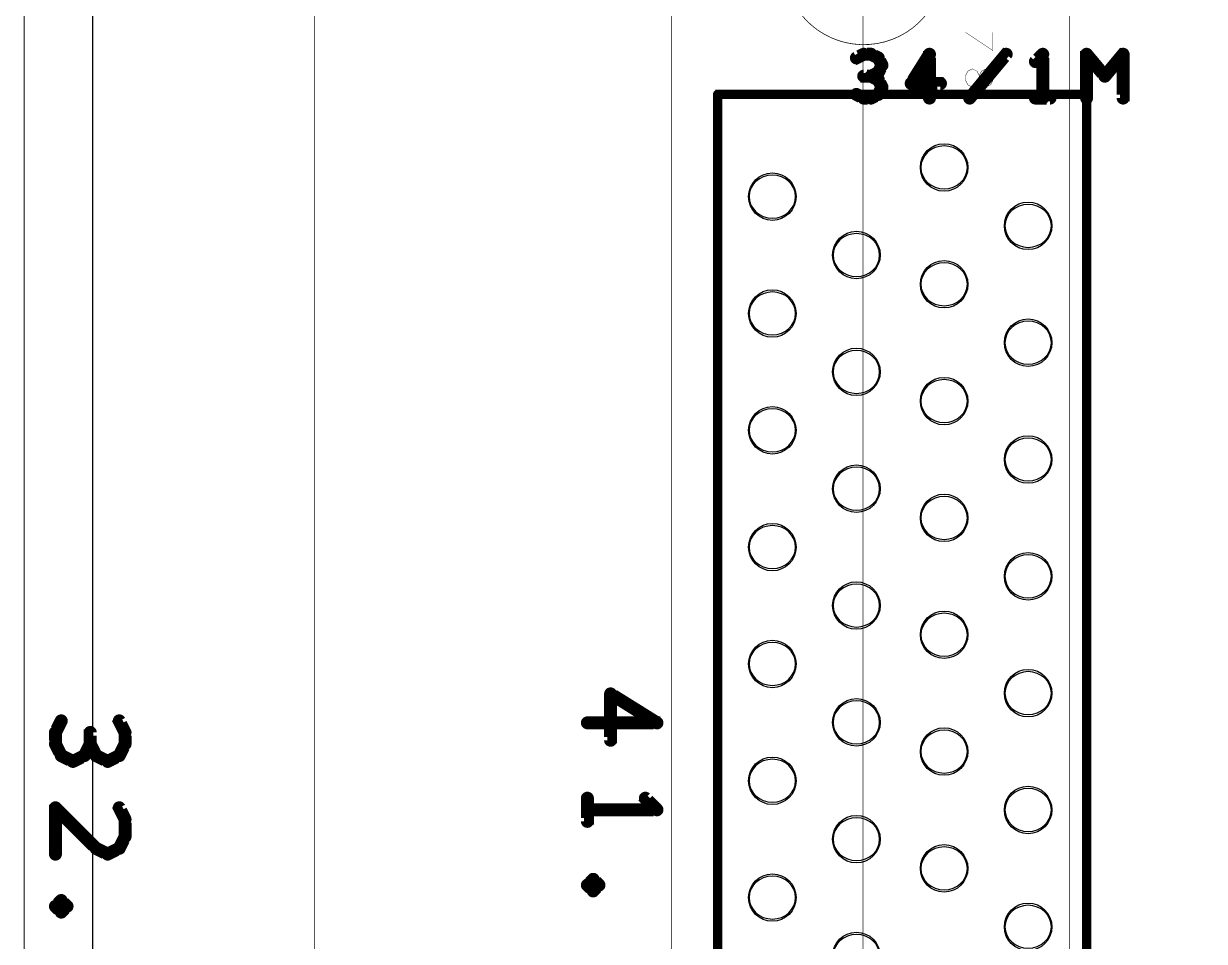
# Model space of a CAD drawing. Extents: x 1.5 to 98, y 12 to 104.4.
# Drawn here: x 1.45 to 17.61, y 54.2 to 66.77 of the extents above; entities that cross this region are included whole.
import ezdxf

# ---------------------------------------------------------------- set-up
doc = ezdxf.new("R2010")
doc.units = 0
doc.layers.get('0').update_dxf_attribs({"linetype": 'CONTINUOUS'})
for name, color, linetype in [('_BOARD', 254, 'CONTINUOUS'), ('_DRILL', 251, 'CONTINUOUS'), ('BOTTOM_SOLDER_MASK', 6, 'CONTINUOUS'), ('DOCUMENTATION1', 3, 'CONTINUOUS'), ('TOP_SILKSCREEN', 1, 'CONTINUOUS'), ('TOP_SOLDER_MASK', 2, 'CONTINUOUS')]:
    doc.layers.add(name, color=color, linetype=linetype)

# ---------------------------------------------------------------- blocks, each defined once
blk = doc.blocks.new('STYLE11')
at = {"const_width": 0.525}
blk.add_lwpolyline([(-0.2625, 0, 1), (0.2625, 0, 1)], format="xyb", close=True, dxfattribs=at)
blk = doc.blocks.new('_HOLE')
blk.add_circle((0, 0), 0.5)

msp = doc.modelspace()

# ---------------------------------------------------------------- linework, layer by layer
at = {"layer": '_BOARD', "color": 3}
msp.add_lwpolyline([(2.4, 12), (2.4, 104.4), (2.4, 104.4), (30.6, 104.4), (30.6, 104.4), (30.6, 98.4), (30.6, 98.4), (85.8, 98.4), (85.8, 98.4), (85.8, 104.4), (85.8, 104.4), (98, 104.4), (98, 104.4), (98, 12), (98, 12), (2.4, 12), (2.4, 12)], close=True, dxfattribs=at)
at = {"layer": 'DOCUMENTATION1', "color": 94}
msp.add_lwpolyline([(16, 37, 0.127, 0.127, 0), (16, 65.8, 0, 0, 0), (16, 65.8, 0.0635, 0.0635, 0), (15.9682, 65.8, 0.0635, 0.0635, -1), (16.0318, 65.8, 0, 0, 0), (16, 65.8318, 0.0635, 0.0635, -1), (16, 65.7682, 0, 0, 0), (16, 65.8, 0, 0, 0), (16, 65.8, 0.127, 0.127, 0), (10.95, 65.8, 0, 0, 0), (10.95, 65.8, 0.0635, 0.0635, 0), (10.95, 65.7682, 0.0635, 0.0635, -1), (10.95, 65.8318, 0, 0, 0), (10.9182, 65.8, 0.0635, 0.0635, -1), (10.9818, 65.8, 0, 0, 0), (10.95, 65.8, 0, 0, 0), (10.95, 65.8, 0.127, 0.127, 0), (10.95, 37, 0, 0, 0)], format="xyseb", dxfattribs=at)
at = {"layer": 'TOP_SILKSCREEN', "color": 171}
for points in [[(5.43, 30.46, 0.01, 0.01, 0), (5.43, 72.39, 0, 0, 0), (5.43, 72.39, 0.005, 0.005, 0), (5.4325, 72.39, 0.005, 0.005, 1), (5.4275, 72.39, 0, 0, 0), (5.43, 72.3925, 0.005, 0.005, 1), (5.43, 72.3875, 0, 0, 0), (5.43, 72.39, 0, 0, 0), (5.43, 72.39, 0.01, 0.01, 0), (10.32, 72.39, 0.01, 0.01, 0), (10.32, 72.39, 0, 0, 0), (10.32, 72.39, 0.005, 0.005, 0), (10.32, 72.3875, 0.005, 0.005, 1), (10.32, 72.3925, 0, 0, 0), (10.3225, 72.39, 0.005, 0.005, 1), (10.3175, 72.39, 0, 0, 0), (10.32, 72.39, 0, 0, 0), (10.32, 72.39, 0.01, 0.01, 0), (10.32, 30.46, 0, 0, 0)], [(10.32, 30.46, 0.01, 0.01, 0), (10.32, 72.4, 0, 0, 0), (10.32, 72.4, 0.005, 0.005, 0), (10.3225, 72.4, 0.005, 0.005, 1), (10.3175, 72.4, 0, 0, 0), (10.32, 72.4025, 0.005, 0.005, 1), (10.32, 72.3975, 0, 0, 0), (10.32, 72.4, 0, 0, 0), (10.32, 72.4, 0.01, 0.01, 0), (15.77, 72.4, 0.01, 0.01, 0), (15.77, 72.4, 0, 0, 0), (15.77, 72.4, 0.005, 0.005, 0), (15.77, 72.3975, 0.005, 0.005, 1), (15.77, 72.4025, 0, 0, 0), (15.7725, 72.4, 0.005, 0.005, 1), (15.7675, 72.4, 0, 0, 0), (15.77, 72.4, 0, 0, 0), (15.77, 72.4, 0.01, 0.01, 0), (15.77, 30.46, 0, 0, 0)], [(1.46, 35.23, 0.01, 0.01, 0), (1.46, 67.58, 0, 0, 0), (1.46, 67.58, 0.005, 0.005, 0), (1.4625, 67.58, 0.005, 0.005, 1), (1.4575, 67.58, 0, 0, 0), (1.46, 67.5825, 0.005, 0.005, 1), (1.46, 67.5775, 0, 0, 0), (1.46, 67.58, 0, 0, 0), (1.46, 67.58, 0.01, 0.01, 0), (12.94, 67.58, 0.01, 0.01, 0), (12.94, 67.58, 0, 0, 0), (12.94, 67.58, 0.005, 0.005, 0), (12.94, 67.5775, 0.005, 0.005, 1), (12.94, 67.5825, 0, 0, 0), (12.9425, 67.58, 0.005, 0.005, 1), (12.9375, 67.58, 0, 0, 0), (12.94, 67.58, 0, 0, 0), (12.94, 67.58, 0.01, 0.01, 0), (12.94, 35.23, 0, 0, 0)]]:
    msp.add_lwpolyline(points, format="xyseb", dxfattribs=at)
at = {"layer": 'TOP_SILKSCREEN', "color": 135}
msp.add_lwpolyline([(13.9277, 68.0589, 0.005, 0.005, 1), (13.9322, 68.0611, 0, 0, 0), (13.93, 68.06, 0, 0, 0), (13.93, 68.06, 0.01, 0.01, 1), (11.97, 67.09, 0, 0, 0), (11.97, 67.09, 0.005, 0.005, 0), (11.9678, 67.0889, 0.005, 0.005, 1), (11.9723, 67.0911, 0, 0, 0), (11.9723, 67.0911, 0.005, 0.005, 1), (11.9678, 67.0889, 0, 0, 0), (11.97, 67.09, 0, 0, 0), (11.97, 67.09, 0.01, 0.01, 1), (13.93, 68.06, 0.01, 0.01, 0), (13.93, 68.06, 0, 0, 0), (13.93, 68.06, 0.005, 0.005, 0), (13.9322, 68.0611, 0.005, 0.005, 1), (13.9277, 68.0589, 0, 0, 0)], format="xyseb", close=True, dxfattribs=at)
for points in [[(14.0497, 64.8, 0.0005, 0.0005, 1), (14.0503, 64.8, 0, 0, 0), (14.05, 64.8, 0, 0, 0), (14.05, 64.8, 0.001, 0.001, 0), (14.05, 67.5, 0.001, 0.001, 0), (14.05, 67.5, 0, 0, 0), (14.05, 67.5, 0.0005, 0.0005, 0), (14.0503, 67.5, 0.0005, 0.0005, 1), (14.0497, 67.5, 0, 0, 0)], [(14.3445, 66.6511, 0.0025, 0.0025, 1), (14.3431, 66.6489, 0, 0, 0), (14.3438, 66.65, 0, 0, 0), (14.3438, 66.65, 0.005, 0.005, 0), (14.7188, 66.4, 0.005, 0.005, 0), (14.7188, 66.4, 0, 0, 0), (14.7188, 66.4, 0.0025, 0.0025, 0), (14.7181, 66.3989, 0.0025, 0.0025, 1), (14.7195, 66.4011, 0, 0, 0)], [(14.7175, 66.4, 0.0025, 0.0025, 1), (14.7201, 66.4, 0, 0, 0), (14.7188, 66.4, 0, 0, 0), (14.7188, 66.4, 0.005, 0.005, 0), (14.7188, 66.65, 0.005, 0.005, 0), (14.7188, 66.65, 0, 0, 0), (14.7188, 66.65, 0.0025, 0.0025, 0), (14.7201, 66.65, 0.0025, 0.0025, 1), (14.7175, 66.65, 0, 0, 0)], [(12.9699, 66.3102, 0.0889, 0.0889, 1), (12.9301, 66.3898, 0, 0, 0), (12.95, 66.35, 0, 0, 0), (12.95, 66.35, 0.1778, 0.1778, 0), (12.85, 66.3, 0.1778, 0.1778, 0), (12.85, 66.3, 0, 0, 0), (12.85, 66.3, 0.0889, 0.0889, 0), (12.8301, 66.3398, 0.0889, 0.0889, 1), (12.8699, 66.2602, 0, 0, 0)], [(13.05, 66.3055, 0.0889, 0.0889, 1), (13.05, 66.3945, 0, 0, 0), (13.05, 66.35, 0, 0, 0), (13.05, 66.35, 0.1778, 0.1778, 0), (12.95, 66.35, 0.1778, 0.1778, 0), (12.95, 66.35, 0, 0, 0), (12.95, 66.35, 0.0889, 0.0889, 0), (12.95, 66.3945, 0.0889, 0.0889, 1), (12.95, 66.3055, 0, 0, 0)], [(13.1301, 66.2602, 0.0889, 0.0889, 1), (13.1699, 66.3398, 0, 0, 0), (13.15, 66.3, 0, 0, 0), (13.15, 66.3, 0.1778, 0.1778, 0), (13.05, 66.35, 0.1778, 0.1778, 0), (13.05, 66.35, 0, 0, 0), (13.05, 66.35, 0.0889, 0.0889, 0), (13.0699, 66.3898, 0.0889, 0.0889, 1), (13.0301, 66.3102, 0, 0, 0)], [(13.1602, 66.1801, 0.0889, 0.0889, 1), (13.2398, 66.2199, 0, 0, 0), (13.2, 66.2, 0, 0, 0), (13.2, 66.2, 0.1778, 0.1778, 0), (13.15, 66.3, 0.1778, 0.1778, 0), (13.15, 66.3, 0, 0, 0), (13.15, 66.3, 0.0889, 0.0889, 0), (13.1898, 66.3199, 0.0889, 0.0889, 1), (13.1102, 66.2801, 0, 0, 0)], [(13.8877, 66.3264, 0.0889, 0.0889, 1), (13.8123, 66.3736, 0, 0, 0), (13.85, 66.35, 0, 0, 0), (13.85, 66.35, 0.1778, 0.1778, 0), (13.6, 65.95, 0.1778, 0.1778, 0), (13.6, 65.95, 0, 0, 0), (13.6, 65.95, 0.0889, 0.0889, 0), (13.5623, 65.9736, 0.0889, 0.0889, 1), (13.6377, 65.9264, 0, 0, 0)], [(13.8055, 65.75, 0.0889, 0.0889, 1), (13.8945, 65.75, 0, 0, 0), (13.85, 65.75, 0, 0, 0), (13.85, 65.75, 0.1778, 0.1778, 0), (13.85, 66.35, 0.1778, 0.1778, 0), (13.85, 66.35, 0, 0, 0), (13.85, 66.35, 0.0889, 0.0889, 0), (13.8945, 66.35, 0.0889, 0.0889, 1), (13.8055, 66.35, 0, 0, 0)], [(14.3658, 65.7785, 0.0889, 0.0889, 1), (14.4342, 65.7215, 0, 0, 0), (14.4, 65.75, 0, 0, 0), (14.4, 65.75, 0.1778, 0.1778, 0), (14.9, 66.35, 0.1778, 0.1778, 0), (14.9, 66.35, 0, 0, 0), (14.9, 66.35, 0.0889, 0.0889, 0), (14.9342, 66.3215, 0.0889, 0.0889, 1), (14.8658, 66.3785, 0, 0, 0)], [(15.4315, 66.3185, 0.0889, 0.0889, 1), (15.3685, 66.3815, 0, 0, 0), (15.4, 66.35, 0, 0, 0), (15.4, 66.35, 0.1778, 0.1778, 0), (15.3, 66.25, 0.1778, 0.1778, 0), (15.3, 66.25, 0, 0, 0), (15.3, 66.25, 0.0889, 0.0889, 0), (15.2685, 66.2815, 0.0889, 0.0889, 1), (15.3315, 66.2185, 0, 0, 0)], [(15.3555, 65.75, 0.0889, 0.0889, 1), (15.4445, 65.75, 0, 0, 0), (15.4, 65.75, 0, 0, 0), (15.4, 65.75, 0.1778, 0.1778, 0), (15.4, 66.35, 0.1778, 0.1778, 0), (15.4, 66.35, 0, 0, 0), (15.4, 66.35, 0.0889, 0.0889, 0), (15.4445, 66.35, 0.0889, 0.0889, 1), (15.3555, 66.35, 0, 0, 0)], [(15.9555, 65.75, 0.0889, 0.0889, 1), (16.0445, 65.75, 0, 0, 0), (16, 65.75, 0, 0, 0), (16, 65.75, 0.1778, 0.1778, 0), (16, 66.35, 0.1778, 0.1778, 0), (16, 66.35, 0, 0, 0), (16, 66.35, 0.0889, 0.0889, 0), (16.0445, 66.35, 0.0889, 0.0889, 1), (15.9555, 66.35, 0, 0, 0)], [(16.0342, 66.3785, 0.0889, 0.0889, 1), (15.9658, 66.3215, 0, 0, 0), (16, 66.35, 0, 0, 0), (16, 66.35, 0.1778, 0.1778, 0), (16.25, 66.05, 0.1778, 0.1778, 0), (16.25, 66.05, 0, 0, 0), (16.25, 66.05, 0.0889, 0.0889, 0), (16.2158, 66.0215, 0.0889, 0.0889, 1), (16.2842, 66.0785, 0, 0, 0)], [(16.2158, 66.0785, 0.0889, 0.0889, 1), (16.2842, 66.0215, 0, 0, 0), (16.25, 66.05, 0, 0, 0), (16.25, 66.05, 0.1778, 0.1778, 0), (16.5, 66.35, 0.1778, 0.1778, 0), (16.5, 66.35, 0, 0, 0), (16.5, 66.35, 0.0889, 0.0889, 0), (16.5342, 66.3215, 0.0889, 0.0889, 1), (16.4658, 66.3785, 0, 0, 0)], [(16.5445, 66.35, 0.0889, 0.0889, 1), (16.4555, 66.35, 0, 0, 0), (16.5, 66.35, 0, 0, 0), (16.5, 66.35, 0.1778, 0.1778, 0), (16.5, 65.75, 0.1778, 0.1778, 0), (16.5, 65.75, 0, 0, 0), (16.5, 65.75, 0.0889, 0.0889, 0), (16.4555, 65.75, 0.0889, 0.0889, 1), (16.5445, 65.75, 0, 0, 0)], [(13.1102, 66.1199, 0.0889, 0.0889, 1), (13.1898, 66.0801, 0, 0, 0), (13.15, 66.1, 0, 0, 0), (13.15, 66.1, 0.1778, 0.1778, 0), (13.2, 66.2, 0.1778, 0.1778, 0), (13.2, 66.2, 0, 0, 0), (13.2, 66.2, 0.0889, 0.0889, 0), (13.2398, 66.1801, 0.0889, 0.0889, 1), (13.1602, 66.2199, 0, 0, 0)], [(13.05, 66.0055, 0.0889, 0.0889, 1), (13.05, 66.0945, 0, 0, 0), (13.05, 66.05, 0, 0, 0), (13.05, 66.05, 0.1778, 0.1778, 0), (12.95, 66.05, 0.1778, 0.1778, 0), (12.95, 66.05, 0, 0, 0), (12.95, 66.05, 0.0889, 0.0889, 0), (12.95, 66.0945, 0.0889, 0.0889, 1), (12.95, 66.0055, 0, 0, 0)], [(13.0301, 66.0898, 0.0889, 0.0889, 1), (13.0699, 66.0102, 0, 0, 0), (13.05, 66.05, 0, 0, 0), (13.05, 66.05, 0.1778, 0.1778, 0), (13.15, 66.1, 0.1778, 0.1778, 0), (13.15, 66.1, 0, 0, 0), (13.15, 66.1, 0.0889, 0.0889, 0), (13.1699, 66.0602, 0.0889, 0.0889, 1), (13.1301, 66.1398, 0, 0, 0)], [(13.1301, 65.9602, 0.0889, 0.0889, 1), (13.1699, 66.0398, 0, 0, 0), (13.15, 66, 0, 0, 0), (13.15, 66, 0.1778, 0.1778, 0), (13.05, 66.05, 0.1778, 0.1778, 0), (13.05, 66.05, 0, 0, 0), (13.05, 66.05, 0.0889, 0.0889, 0), (13.0699, 66.0898, 0.0889, 0.0889, 1), (13.0301, 66.0102, 0, 0, 0)], [(13.1602, 65.8801, 0.0889, 0.0889, 1), (13.2398, 65.9199, 0, 0, 0), (13.2, 65.9, 0, 0, 0), (13.2, 65.9, 0.1778, 0.1778, 0), (13.15, 66, 0.1778, 0.1778, 0), (13.15, 66, 0, 0, 0), (13.15, 66, 0.0889, 0.0889, 0), (13.1898, 66.0199, 0.0889, 0.0889, 1), (13.1102, 65.9801, 0, 0, 0)], [(14.3762, 66.1181, 0.0025, 0.0025, 1), (14.3738, 66.1193, 0, 0, 0), (14.375, 66.1187, 0, 0, 0), (14.375, 66.1187, 0.005, 0.005, 0), (14.3438, 66.0562, 0.005, 0.005, 0), (14.3438, 66.0562, 0, 0, 0), (14.3438, 66.0562, 0.0025, 0.0025, 0), (14.3426, 66.0568, 0.0025, 0.0025, 1), (14.345, 66.0556, 0, 0, 0)], [(14.4381, 66.1488, 0.0025, 0.0025, 1), (14.4369, 66.1512, 0, 0, 0), (14.4375, 66.15, 0, 0, 0), (14.4375, 66.15, 0.005, 0.005, 0), (14.375, 66.1187, 0.005, 0.005, 0), (14.375, 66.1187, 0, 0, 0), (14.375, 66.1187, 0.0025, 0.0025, 0), (14.3744, 66.1199, 0.0025, 0.0025, 1), (14.3756, 66.1175, 0, 0, 0)], [(14.4994, 66.1175, 0.0025, 0.0025, 1), (14.5006, 66.1199, 0, 0, 0), (14.5, 66.1187, 0, 0, 0), (14.5, 66.1187, 0.005, 0.005, 0), (14.4375, 66.15, 0.005, 0.005, 0), (14.4375, 66.15, 0, 0, 0), (14.4375, 66.15, 0.0025, 0.0025, 0), (14.4381, 66.1512, 0.0025, 0.0025, 1), (14.4369, 66.1488, 0, 0, 0)], [(14.5301, 66.0556, 0.0025, 0.0025, 1), (14.5325, 66.0568, 0, 0, 0), (14.5313, 66.0562, 0, 0, 0), (14.5313, 66.0562, 0.005, 0.005, 0), (14.5, 66.1187, 0.005, 0.005, 0), (14.5, 66.1187, 0, 0, 0), (14.5, 66.1187, 0.0025, 0.0025, 0), (14.5012, 66.1193, 0.0025, 0.0025, 1), (14.4988, 66.1181, 0, 0, 0)], [(14.5637, 66.1181, 0.0025, 0.0025, 1), (14.5613, 66.1193, 0, 0, 0), (14.5625, 66.1187, 0, 0, 0), (14.5625, 66.1187, 0.005, 0.005, 0), (14.5313, 66.0562, 0.005, 0.005, 0), (14.5313, 66.0562, 0, 0, 0), (14.5313, 66.0562, 0.0025, 0.0025, 0), (14.5301, 66.0568, 0.0025, 0.0025, 1), (14.5325, 66.0556, 0, 0, 0)], [(14.6256, 66.1488, 0.0025, 0.0025, 1), (14.6244, 66.1512, 0, 0, 0), (14.625, 66.15, 0, 0, 0), (14.625, 66.15, 0.005, 0.005, 0), (14.5625, 66.1187, 0.005, 0.005, 0), (14.5625, 66.1187, 0, 0, 0), (14.5625, 66.1187, 0.0025, 0.0025, 0), (14.5619, 66.1199, 0.0025, 0.0025, 1), (14.5631, 66.1175, 0, 0, 0)], [(14.6869, 66.1175, 0.0025, 0.0025, 1), (14.6881, 66.1199, 0, 0, 0), (14.6875, 66.1187, 0, 0, 0), (14.6875, 66.1187, 0.005, 0.005, 0), (14.625, 66.15, 0.005, 0.005, 0), (14.625, 66.15, 0, 0, 0), (14.625, 66.15, 0.0025, 0.0025, 0), (14.6256, 66.1512, 0.0025, 0.0025, 1), (14.6244, 66.1488, 0, 0, 0)], [(14.7176, 66.0556, 0.0025, 0.0025, 1), (14.72, 66.0568, 0, 0, 0), (14.7188, 66.0562, 0, 0, 0), (14.7188, 66.0562, 0.005, 0.005, 0), (14.6875, 66.1187, 0.005, 0.005, 0), (14.6875, 66.1187, 0, 0, 0), (14.6875, 66.1187, 0.0025, 0.0025, 0), (14.6887, 66.1193, 0.0025, 0.0025, 1), (14.6863, 66.1181, 0, 0, 0)], [(12.8699, 65.8398, 0.0889, 0.0889, 1), (12.8301, 65.7602, 0, 0, 0), (12.85, 65.8, 0, 0, 0), (12.85, 65.8, 0.1778, 0.1778, 0), (12.95, 65.75, 0.1778, 0.1778, 0), (12.95, 65.75, 0, 0, 0), (12.95, 65.75, 0.0889, 0.0889, 0), (12.9301, 65.7102, 0.0889, 0.0889, 1), (12.9699, 65.7898, 0, 0, 0)], [(13.0301, 65.7898, 0.0889, 0.0889, 1), (13.0699, 65.7102, 0, 0, 0), (13.05, 65.75, 0, 0, 0), (13.05, 65.75, 0.1778, 0.1778, 0), (13.15, 65.8, 0.1778, 0.1778, 0), (13.15, 65.8, 0, 0, 0), (13.15, 65.8, 0.0889, 0.0889, 0), (13.1699, 65.7602, 0.0889, 0.0889, 1), (13.1301, 65.8398, 0, 0, 0)], [(13.1102, 65.8199, 0.0889, 0.0889, 1), (13.1898, 65.7801, 0, 0, 0), (13.15, 65.8, 0, 0, 0), (13.15, 65.8, 0.1778, 0.1778, 0), (13.2, 65.9, 0.1778, 0.1778, 0), (13.2, 65.9, 0, 0, 0), (13.2, 65.9, 0.0889, 0.0889, 0), (13.2398, 65.8801, 0.0889, 0.0889, 1), (13.1602, 65.9199, 0, 0, 0)], [(13.6, 65.9945, 0.0889, 0.0889, 1), (13.6, 65.9055, 0, 0, 0), (13.6, 65.95, 0, 0, 0), (13.6, 65.95, 0.1778, 0.1778, 0), (14, 65.95, 0.1778, 0.1778, 0), (14, 65.95, 0, 0, 0), (14, 65.95, 0.0889, 0.0889, 0), (14, 65.9055, 0.0889, 0.0889, 1), (14, 65.9945, 0, 0, 0)], [(14.3451, 66.0562, 0.0025, 0.0025, 1), (14.3425, 66.0562, 0, 0, 0), (14.3438, 66.0562, 0, 0, 0), (14.3438, 66.0562, 0.005, 0.005, 0), (14.3438, 65.9937, 0.005, 0.005, 0), (14.3438, 65.9937, 0, 0, 0), (14.3438, 65.9937, 0.0025, 0.0025, 0), (14.3425, 65.9937, 0.0025, 0.0025, 1), (14.3451, 65.9937, 0, 0, 0)], [(14.345, 65.9943, 0.0025, 0.0025, 1), (14.3426, 65.9931, 0, 0, 0), (14.3438, 65.9937, 0, 0, 0), (14.3438, 65.9937, 0.005, 0.005, 0), (14.375, 65.9312, 0.005, 0.005, 0), (14.375, 65.9312, 0, 0, 0), (14.375, 65.9312, 0.0025, 0.0025, 0), (14.3738, 65.9306, 0.0025, 0.0025, 1), (14.3762, 65.9318, 0, 0, 0)], [(14.3756, 65.9324, 0.0025, 0.0025, 1), (14.3744, 65.93, 0, 0, 0), (14.375, 65.9312, 0, 0, 0), (14.375, 65.9312, 0.005, 0.005, 0), (14.4375, 65.9, 0.005, 0.005, 0), (14.4375, 65.9, 0, 0, 0), (14.4375, 65.9, 0.0025, 0.0025, 0), (14.4369, 65.8988, 0.0025, 0.0025, 1), (14.4381, 65.9012, 0, 0, 0)], [(14.4369, 65.9012, 0.0025, 0.0025, 1), (14.4381, 65.8988, 0, 0, 0), (14.4375, 65.9, 0, 0, 0), (14.4375, 65.9, 0.005, 0.005, 0), (14.5, 65.9312, 0.005, 0.005, 0), (14.5, 65.9312, 0, 0, 0), (14.5, 65.9312, 0.0025, 0.0025, 0), (14.5006, 65.93, 0.0025, 0.0025, 1), (14.4994, 65.9324, 0, 0, 0)], [(14.4988, 65.9318, 0.0025, 0.0025, 1), (14.5012, 65.9306, 0, 0, 0), (14.5, 65.9312, 0, 0, 0), (14.5, 65.9312, 0.005, 0.005, 0), (14.5313, 65.9937, 0.005, 0.005, 0), (14.5313, 65.9937, 0, 0, 0), (14.5313, 65.9937, 0.0025, 0.0025, 0), (14.5325, 65.9931, 0.0025, 0.0025, 1), (14.5301, 65.9943, 0, 0, 0)], [(14.5326, 66.0562, 0.0025, 0.0025, 1), (14.53, 66.0562, 0, 0, 0), (14.5313, 66.0562, 0, 0, 0), (14.5313, 66.0562, 0.005, 0.005, 0), (14.5313, 65.9937, 0.005, 0.005, 0), (14.5313, 65.9937, 0, 0, 0), (14.5313, 65.9937, 0.0025, 0.0025, 0), (14.53, 65.9937, 0.0025, 0.0025, 1), (14.5326, 65.9937, 0, 0, 0)], [(14.5325, 65.9943, 0.0025, 0.0025, 1), (14.5301, 65.9931, 0, 0, 0), (14.5313, 65.9937, 0, 0, 0), (14.5313, 65.9937, 0.005, 0.005, 0), (14.5625, 65.9312, 0.005, 0.005, 0), (14.5625, 65.9312, 0, 0, 0), (14.5625, 65.9312, 0.0025, 0.0025, 0), (14.5613, 65.9306, 0.0025, 0.0025, 1), (14.5637, 65.9318, 0, 0, 0)], [(14.5631, 65.9324, 0.0025, 0.0025, 1), (14.5619, 65.93, 0, 0, 0), (14.5625, 65.9312, 0, 0, 0), (14.5625, 65.9312, 0.005, 0.005, 0), (14.625, 65.9, 0.005, 0.005, 0), (14.625, 65.9, 0, 0, 0), (14.625, 65.9, 0.0025, 0.0025, 0), (14.6244, 65.8988, 0.0025, 0.0025, 1), (14.6256, 65.9012, 0, 0, 0)], [(14.6244, 65.9012, 0.0025, 0.0025, 1), (14.6256, 65.8988, 0, 0, 0), (14.625, 65.9, 0, 0, 0), (14.625, 65.9, 0.005, 0.005, 0), (14.6875, 65.9312, 0.005, 0.005, 0), (14.6875, 65.9312, 0, 0, 0), (14.6875, 65.9312, 0.0025, 0.0025, 0), (14.6881, 65.93, 0.0025, 0.0025, 1), (14.6869, 65.9324, 0, 0, 0)], [(14.6863, 65.9318, 0.0025, 0.0025, 1), (14.6887, 65.9306, 0, 0, 0), (14.6875, 65.9312, 0, 0, 0), (14.6875, 65.9312, 0.005, 0.005, 0), (14.7188, 65.9937, 0.005, 0.005, 0), (14.7188, 65.9937, 0, 0, 0), (14.7188, 65.9937, 0.0025, 0.0025, 0), (14.72, 65.9931, 0.0025, 0.0025, 1), (14.7176, 65.9943, 0, 0, 0)], [(14.7175, 65.9937, 0.0025, 0.0025, 1), (14.7201, 65.9937, 0, 0, 0), (14.7188, 65.9937, 0, 0, 0), (14.7188, 65.9937, 0.005, 0.005, 0), (14.7188, 66.0562, 0.005, 0.005, 0), (14.7188, 66.0562, 0, 0, 0), (14.7188, 66.0562, 0.0025, 0.0025, 0), (14.7201, 66.0562, 0.0025, 0.0025, 1), (14.7175, 66.0562, 0, 0, 0)], [(16, 38, 0.127, 0.127, 0), (16, 65.8, 0, 0, 0), (16, 65.8, 0.0635, 0.0635, 0), (15.9682, 65.8, 0.0635, 0.0635, -1), (16.0318, 65.8, 0, 0, 0), (16, 65.8318, 0.0635, 0.0635, -1), (16, 65.7682, 0, 0, 0), (16, 65.8, 0, 0, 0), (16, 65.8, 0.127, 0.127, 0), (10.95, 65.8, 0, 0, 0), (10.95, 65.8, 0.0635, 0.0635, 0), (10.95, 65.7682, 0.0635, 0.0635, -1), (10.95, 65.8318, 0, 0, 0), (10.9182, 65.8, 0.0635, 0.0635, -1), (10.9818, 65.8, 0, 0, 0), (10.95, 65.8, 0, 0, 0), (10.95, 65.8, 0.127, 0.127, 0), (10.95, 37, 0, 0, 0)], [(12.95, 65.7945, 0.0889, 0.0889, 1), (12.95, 65.7055, 0, 0, 0), (12.95, 65.75, 0, 0, 0), (12.95, 65.75, 0.1778, 0.1778, 0), (13.05, 65.75, 0.1778, 0.1778, 0), (13.05, 65.75, 0, 0, 0), (13.05, 65.75, 0.0889, 0.0889, 0), (13.05, 65.7055, 0.0889, 0.0889, 1), (13.05, 65.7945, 0, 0, 0)], [(15.3, 65.7945, 0.0889, 0.0889, 1), (15.3, 65.7055, 0, 0, 0), (15.3, 65.75, 0, 0, 0), (15.3, 65.75, 0.1778, 0.1778, 0), (15.5, 65.75, 0.1778, 0.1778, 0), (15.5, 65.75, 0, 0, 0), (15.5, 65.75, 0.0889, 0.0889, 0), (15.5, 65.7055, 0.0889, 0.0889, 1), (15.5, 65.7945, 0, 0, 0)], [(10.097, 57.1554, 0.0889, 0.0889, 1), (10.1442, 57.2308, 0, 0, 0), (10.1206, 57.1931, 0, 0, 0), (10.1206, 57.1931, 0.1778, 0.1778, 0), (9.4856, 57.59, 0.1778, 0.1778, 0), (9.4856, 57.59, 0, 0, 0), (9.4856, 57.59, 0.0889, 0.0889, 0), (9.5092, 57.6277, 0.0889, 0.0889, 1), (9.462, 57.5523, 0, 0, 0)], [(9.5301, 57.59, 0.0889, 0.0889, 1), (9.4411, 57.59, 0, 0, 0), (9.4856, 57.59, 0, 0, 0), (9.4856, 57.59, 0.1778, 0.1778, 0), (9.4856, 56.955, 0.1778, 0.1778, 0), (9.4856, 56.955, 0, 0, 0), (9.4856, 56.955, 0.0889, 0.0889, 0), (9.4411, 56.955, 0.0889, 0.0889, 1), (9.5301, 56.955, 0, 0, 0)], [(2.0073, 57.2007, 0.0889, 0.0889, 1), (1.9277, 57.2405, 0, 0, 0), (1.9675, 57.2206, 0, 0, 0), (1.9675, 57.2206, 0.1778, 0.1778, 0), (1.8881, 57.0619, 0.1778, 0.1778, 0), (1.8881, 57.0619, 0, 0, 0), (1.8881, 57.0619, 0.0889, 0.0889, 0), (1.8483, 57.0818, 0.0889, 0.0889, 1), (1.9279, 57.042, 0, 0, 0)], [(2.8008, 57.042, 0.0889, 0.0889, 1), (2.8804, 57.0818, 0, 0, 0), (2.8406, 57.0619, 0, 0, 0), (2.8406, 57.0619, 0.1778, 0.1778, 0), (2.7613, 57.2206, 0.1778, 0.1778, 0), (2.7613, 57.2206, 0, 0, 0), (2.7613, 57.2206, 0.0889, 0.0889, 0), (2.8011, 57.2405, 0.0889, 0.0889, 1), (2.7215, 57.2007, 0, 0, 0)], [(9.1681, 57.2376, 0.0889, 0.0889, 1), (9.1681, 57.1486, 0, 0, 0), (9.1681, 57.1931, 0, 0, 0), (9.1681, 57.1931, 0.1778, 0.1778, 0), (10.1206, 57.1931, 0.1778, 0.1778, 0), (10.1206, 57.1931, 0, 0, 0), (10.1206, 57.1931, 0.0889, 0.0889, 0), (10.1206, 57.1486, 0.0889, 0.0889, 1), (10.1206, 57.2376, 0, 0, 0)], [(1.9326, 57.0619, 0.0889, 0.0889, 1), (1.8436, 57.0619, 0, 0, 0), (1.8881, 57.0619, 0, 0, 0), (1.8881, 57.0619, 0.1778, 0.1778, 0), (1.8881, 56.9031, 0.1778, 0.1778, 0), (1.8881, 56.9031, 0, 0, 0), (1.8881, 56.9031, 0.0889, 0.0889, 0), (1.8436, 56.9031, 0.0889, 0.0889, 1), (1.9326, 56.9031, 0, 0, 0)], [(2.3199, 56.9031, 0.0889, 0.0889, 1), (2.4089, 56.9031, 0, 0, 0), (2.3644, 56.9031, 0, 0, 0), (2.3644, 56.9031, 0.1778, 0.1778, 0), (2.3644, 57.0619, 0.1778, 0.1778, 0), (2.3644, 57.0619, 0, 0, 0), (2.3644, 57.0619, 0.0889, 0.0889, 0), (2.4089, 57.0619, 0.0889, 0.0889, 1), (2.3199, 57.0619, 0, 0, 0)], [(2.7961, 56.9031, 0.0889, 0.0889, 1), (2.8851, 56.9031, 0, 0, 0), (2.8406, 56.9031, 0, 0, 0), (2.8406, 56.9031, 0.1778, 0.1778, 0), (2.8406, 57.0619, 0.1778, 0.1778, 0), (2.8406, 57.0619, 0, 0, 0), (2.8406, 57.0619, 0.0889, 0.0889, 0), (2.8851, 57.0619, 0.0889, 0.0889, 1), (2.7961, 57.0619, 0, 0, 0)], [(1.9279, 56.923, 0.0889, 0.0889, 1), (1.8483, 56.8832, 0, 0, 0), (1.8881, 56.9031, 0, 0, 0), (1.8881, 56.9031, 0.1778, 0.1778, 0), (1.9675, 56.7444, 0.1778, 0.1778, 0), (1.9675, 56.7444, 0, 0, 0), (1.9675, 56.7444, 0.0889, 0.0889, 0), (1.9277, 56.7245, 0.0889, 0.0889, 1), (2.0073, 56.7643, 0, 0, 0)], [(2.2452, 56.7643, 0.0889, 0.0889, 1), (2.3248, 56.7245, 0, 0, 0), (2.285, 56.7444, 0, 0, 0), (2.285, 56.7444, 0.1778, 0.1778, 0), (2.3644, 56.9031, 0.1778, 0.1778, 0), (2.3644, 56.9031, 0, 0, 0), (2.3644, 56.9031, 0.0889, 0.0889, 0), (2.4042, 56.8832, 0.0889, 0.0889, 1), (2.3246, 56.923, 0, 0, 0)], [(2.4042, 56.923, 0.0889, 0.0889, 1), (2.3246, 56.8832, 0, 0, 0), (2.3644, 56.9031, 0, 0, 0), (2.3644, 56.9031, 0.1778, 0.1778, 0), (2.4438, 56.7444, 0.1778, 0.1778, 0), (2.4438, 56.7444, 0, 0, 0), (2.4438, 56.7444, 0.0889, 0.0889, 0), (2.404, 56.7245, 0.0889, 0.0889, 1), (2.4836, 56.7643, 0, 0, 0)], [(2.7215, 56.7643, 0.0889, 0.0889, 1), (2.8011, 56.7245, 0, 0, 0), (2.7613, 56.7444, 0, 0, 0), (2.7613, 56.7444, 0.1778, 0.1778, 0), (2.8406, 56.9031, 0.1778, 0.1778, 0), (2.8406, 56.9031, 0, 0, 0), (2.8406, 56.9031, 0.0889, 0.0889, 0), (2.8804, 56.8832, 0.0889, 0.0889, 1), (2.8008, 56.923, 0, 0, 0)], [(1.9874, 56.7842, 0.0889, 0.0889, 1), (1.9476, 56.7046, 0, 0, 0), (1.9675, 56.7444, 0, 0, 0), (1.9675, 56.7444, 0.1778, 0.1778, 0), (2.1263, 56.665, 0.1778, 0.1778, 0), (2.1263, 56.665, 0, 0, 0), (2.1263, 56.665, 0.0889, 0.0889, 0), (2.1064, 56.6252, 0.0889, 0.0889, 1), (2.1462, 56.7048, 0, 0, 0)], [(2.1064, 56.7048, 0.0889, 0.0889, 1), (2.1462, 56.6252, 0, 0, 0), (2.1263, 56.665, 0, 0, 0), (2.1263, 56.665, 0.1778, 0.1778, 0), (2.285, 56.7444, 0.1778, 0.1778, 0), (2.285, 56.7444, 0, 0, 0), (2.285, 56.7444, 0.0889, 0.0889, 0), (2.3049, 56.7046, 0.0889, 0.0889, 1), (2.2651, 56.7842, 0, 0, 0)], [(2.4637, 56.7842, 0.0889, 0.0889, 1), (2.4239, 56.7046, 0, 0, 0), (2.4438, 56.7444, 0, 0, 0), (2.4438, 56.7444, 0.1778, 0.1778, 0), (2.6025, 56.665, 0.1778, 0.1778, 0), (2.6025, 56.665, 0, 0, 0), (2.6025, 56.665, 0.0889, 0.0889, 0), (2.5826, 56.6252, 0.0889, 0.0889, 1), (2.6224, 56.7048, 0, 0, 0)], [(2.5826, 56.7048, 0.0889, 0.0889, 1), (2.6224, 56.6252, 0, 0, 0), (2.6025, 56.665, 0, 0, 0), (2.6025, 56.665, 0.1778, 0.1778, 0), (2.7613, 56.7444, 0.1778, 0.1778, 0), (2.7613, 56.7444, 0, 0, 0), (2.7613, 56.7444, 0.0889, 0.0889, 0), (2.7812, 56.7046, 0.0889, 0.0889, 1), (2.7414, 56.7842, 0, 0, 0)], [(9.2126, 56.1612, 0.0889, 0.0889, 1), (9.1236, 56.1612, 0, 0, 0), (9.1681, 56.1612, 0, 0, 0), (9.1681, 56.1612, 0.1778, 0.1778, 0), (9.1681, 55.8437, 0.1778, 0.1778, 0), (9.1681, 55.8437, 0, 0, 0), (9.1681, 55.8437, 0.0889, 0.0889, 0), (9.1236, 55.8437, 0.0889, 0.0889, 1), (9.2126, 55.8437, 0, 0, 0)], [(10.0891, 55.971, 0.0889, 0.0889, 1), (10.1521, 56.034, 0, 0, 0), (10.1206, 56.0025, 0, 0, 0), (10.1206, 56.0025, 0.1778, 0.1778, 0), (9.9619, 56.1612, 0.1778, 0.1778, 0), (9.9619, 56.1612, 0, 0, 0), (9.9619, 56.1612, 0.0889, 0.0889, 0), (9.9934, 56.1927, 0.0889, 0.0889, 1), (9.9304, 56.1297, 0, 0, 0)], [(1.8436, 55.395, 0.0889, 0.0889, 1), (1.9326, 55.395, 0, 0, 0), (1.8881, 55.395, 0, 0, 0), (1.8881, 55.395, 0.1778, 0.1778, 0), (1.8881, 56.03, 0.1778, 0.1778, 0), (1.8881, 56.03, 0, 0, 0), (1.8881, 56.03, 0.0889, 0.0889, 0), (1.9326, 56.03, 0.0889, 0.0889, 1), (1.8436, 56.03, 0, 0, 0)], [(1.9196, 56.0615, 0.0889, 0.0889, 1), (1.8566, 55.9985, 0, 0, 0), (1.8881, 56.03, 0, 0, 0), (1.8881, 56.03, 0.1778, 0.1778, 0), (2.4438, 55.4744, 0.1778, 0.1778, 0), (2.4438, 55.4744, 0, 0, 0), (2.4438, 55.4744, 0.0889, 0.0889, 0), (2.4123, 55.4429, 0.0889, 0.0889, 1), (2.4753, 55.5059, 0, 0, 0)], [(2.8008, 55.8513, 0.0889, 0.0889, 1), (2.8804, 55.8911, 0, 0, 0), (2.8406, 55.8712, 0, 0, 0), (2.8406, 55.8712, 0.1778, 0.1778, 0), (2.7613, 56.03, 0.1778, 0.1778, 0), (2.7613, 56.03, 0, 0, 0), (2.7613, 56.03, 0.0889, 0.0889, 0), (2.8011, 56.0499, 0.0889, 0.0889, 1), (2.7215, 56.0101, 0, 0, 0)], [(9.1681, 56.047, 0.0889, 0.0889, 1), (9.1681, 55.958, 0, 0, 0), (9.1681, 56.0025, 0, 0, 0), (9.1681, 56.0025, 0.1778, 0.1778, 0), (10.1206, 56.0025, 0.1778, 0.1778, 0), (10.1206, 56.0025, 0, 0, 0), (10.1206, 56.0025, 0.0889, 0.0889, 0), (10.1206, 55.958, 0.0889, 0.0889, 1), (10.1206, 56.047, 0, 0, 0)], [(2.7961, 55.6331, 0.0889, 0.0889, 1), (2.8851, 55.6331, 0, 0, 0), (2.8406, 55.6331, 0, 0, 0), (2.8406, 55.6331, 0.1778, 0.1778, 0), (2.8406, 55.8712, 0.1778, 0.1778, 0), (2.8406, 55.8712, 0, 0, 0), (2.8406, 55.8712, 0.0889, 0.0889, 0), (2.8851, 55.8712, 0.0889, 0.0889, 1), (2.7961, 55.8712, 0, 0, 0)], [(2.7215, 55.4943, 0.0889, 0.0889, 1), (2.8011, 55.4545, 0, 0, 0), (2.7613, 55.4744, 0, 0, 0), (2.7613, 55.4744, 0.1778, 0.1778, 0), (2.8406, 55.6331, 0.1778, 0.1778, 0), (2.8406, 55.6331, 0, 0, 0), (2.8406, 55.6331, 0.0889, 0.0889, 0), (2.8804, 55.6132, 0.0889, 0.0889, 1), (2.8008, 55.653, 0, 0, 0)], [(2.4637, 55.5142, 0.0889, 0.0889, 1), (2.4239, 55.4346, 0, 0, 0), (2.4438, 55.4744, 0, 0, 0), (2.4438, 55.4744, 0.1778, 0.1778, 0), (2.6025, 55.395, 0.1778, 0.1778, 0), (2.6025, 55.395, 0, 0, 0), (2.6025, 55.395, 0.0889, 0.0889, 0), (2.5826, 55.3552, 0.0889, 0.0889, 1), (2.6224, 55.4348, 0, 0, 0)], [(2.5826, 55.4348, 0.0889, 0.0889, 1), (2.6224, 55.3552, 0, 0, 0), (2.6025, 55.395, 0, 0, 0), (2.6025, 55.395, 0.1778, 0.1778, 0), (2.7613, 55.4744, 0.1778, 0.1778, 0), (2.7613, 55.4744, 0, 0, 0), (2.7613, 55.4744, 0.0889, 0.0889, 0), (2.7812, 55.4346, 0.0889, 0.0889, 1), (2.7414, 55.5142, 0, 0, 0)], [(9.279, 55.0185, 0.0889, 0.0889, 1), (9.216, 55.0815, 0, 0, 0), (9.2475, 55.05, 0, 0, 0), (9.2475, 55.05, 0.1778, 0.1778, 0), (9.1681, 54.9706, 0.1778, 0.1778, 0), (9.1681, 54.9706, 0, 0, 0), (9.1681, 54.9706, 0.0889, 0.0889, 0), (9.1366, 55.0021, 0.0889, 0.0889, 1), (9.1996, 54.9391, 0, 0, 0)], [(9.2954, 54.9391, 0.0889, 0.0889, 1), (9.3584, 55.0021, 0, 0, 0), (9.3269, 54.9706, 0, 0, 0), (9.3269, 54.9706, 0.1778, 0.1778, 0), (9.2475, 55.05, 0.1778, 0.1778, 0), (9.2475, 55.05, 0, 0, 0), (9.2475, 55.05, 0.0889, 0.0889, 0), (9.279, 55.0815, 0.0889, 0.0889, 1), (9.216, 55.0185, 0, 0, 0)], [(9.1996, 55.0021, 0.0889, 0.0889, 1), (9.1366, 54.9391, 0, 0, 0), (9.1681, 54.9706, 0, 0, 0), (9.1681, 54.9706, 0.1778, 0.1778, 0), (9.2475, 54.8912, 0.1778, 0.1778, 0), (9.2475, 54.8912, 0, 0, 0), (9.2475, 54.8912, 0.0889, 0.0889, 0), (9.216, 54.8597, 0.0889, 0.0889, 1), (9.279, 54.9227, 0, 0, 0)], [(9.216, 54.9227, 0.0889, 0.0889, 1), (9.279, 54.8597, 0, 0, 0), (9.2475, 54.8912, 0, 0, 0), (9.2475, 54.8912, 0.1778, 0.1778, 0), (9.3269, 54.9706, 0.1778, 0.1778, 0), (9.3269, 54.9706, 0, 0, 0), (9.3269, 54.9706, 0.0889, 0.0889, 0), (9.3584, 54.9391, 0.0889, 0.0889, 1), (9.2954, 55.0021, 0, 0, 0)], [(1.999, 54.7285, 0.0889, 0.0889, 1), (1.936, 54.7915, 0, 0, 0), (1.9675, 54.76, 0, 0, 0), (1.9675, 54.76, 0.1778, 0.1778, 0), (1.8881, 54.6806, 0.1778, 0.1778, 0), (1.8881, 54.6806, 0, 0, 0), (1.8881, 54.6806, 0.0889, 0.0889, 0), (1.8566, 54.7121, 0.0889, 0.0889, 1), (1.9196, 54.6491, 0, 0, 0)], [(1.9196, 54.7121, 0.0889, 0.0889, 1), (1.8566, 54.6491, 0, 0, 0), (1.8881, 54.6806, 0, 0, 0), (1.8881, 54.6806, 0.1778, 0.1778, 0), (1.9675, 54.6012, 0.1778, 0.1778, 0), (1.9675, 54.6012, 0, 0, 0), (1.9675, 54.6012, 0.0889, 0.0889, 0), (1.936, 54.5697, 0.0889, 0.0889, 1), (1.999, 54.6327, 0, 0, 0)], [(2.0154, 54.6491, 0.0889, 0.0889, 1), (2.0784, 54.7121, 0, 0, 0), (2.0469, 54.6806, 0, 0, 0), (2.0469, 54.6806, 0.1778, 0.1778, 0), (1.9675, 54.76, 0.1778, 0.1778, 0), (1.9675, 54.76, 0, 0, 0), (1.9675, 54.76, 0.0889, 0.0889, 0), (1.999, 54.7915, 0.0889, 0.0889, 1), (1.936, 54.7285, 0, 0, 0)], [(1.936, 54.6327, 0.0889, 0.0889, 1), (1.999, 54.5697, 0, 0, 0), (1.9675, 54.6012, 0, 0, 0), (1.9675, 54.6012, 0.1778, 0.1778, 0), (2.0469, 54.6806, 0.1778, 0.1778, 0), (2.0469, 54.6806, 0, 0, 0), (2.0469, 54.6806, 0.0889, 0.0889, 0), (2.0784, 54.6491, 0.0889, 0.0889, 1), (2.0154, 54.7121, 0, 0, 0)]]:
    msp.add_lwpolyline(points, format="xyseb", dxfattribs=at)

# ---------------------------------------------------------------- block references
at = {"layer": '_DRILL', "xscale": 0.65, "yscale": 0.65}
for p in [(14.05, 64.8), (11.7, 64.4), (15.2, 64), (12.85, 63.6), (14.05, 63.2), (11.7, 62.8), (15.2, 62.4), (12.85, 62), (14.05, 61.6), (11.7, 61.2), (15.2, 60.8), (12.85, 60.4), (14.05, 60), (11.7, 59.6), (15.2, 59.2), (12.85, 58.8), (14.05, 58.4), (11.7, 58), (15.2, 57.6), (12.85, 57.2), (14.05, 56.8), (11.7, 56.4), (15.2, 56), (12.85, 55.6), (14.05, 55.2), (11.7, 54.8), (15.2, 54.4), (12.85, 54)]:
    msp.add_blockref('_HOLE', p, dxfattribs=at)
at = {"layer": 'BOTTOM_SOLDER_MASK', "color": 253, "xscale": 1.121, "yscale": 1.212, "rotation": 270}
for p in [(14.05, 64.8), (14.05, 64.8), (11.7, 64.4), (11.7, 64.4), (15.2, 64), (15.2, 64), (12.85, 63.6), (12.85, 63.6), (14.05, 63.2), (14.05, 63.2), (11.7, 62.8), (11.7, 62.8), (15.2, 62.4), (15.2, 62.4), (12.85, 62), (12.85, 62), (14.05, 61.6), (14.05, 61.6), (11.7, 61.2), (11.7, 61.2), (15.2, 60.8), (15.2, 60.8), (12.85, 60.4), (12.85, 60.4), (14.05, 60), (14.05, 60), (11.7, 59.6), (11.7, 59.6), (15.2, 59.2), (15.2, 59.2), (12.85, 58.8), (12.85, 58.8), (14.05, 58.4), (14.05, 58.4), (11.7, 58), (11.7, 58), (15.2, 57.6), (15.2, 57.6), (12.85, 57.2), (12.85, 57.2), (14.05, 56.8), (14.05, 56.8), (11.7, 56.4), (11.7, 56.4), (15.2, 56), (15.2, 56), (12.85, 55.6), (12.85, 55.6), (14.05, 55.2), (14.05, 55.2), (11.7, 54.8), (11.7, 54.8), (15.2, 54.4), (15.2, 54.4), (12.85, 54), (12.85, 54)]:
    msp.add_blockref('STYLE11', p, dxfattribs=at)
at = {"layer": 'TOP_SOLDER_MASK', "color": 253, "xscale": 1.121, "yscale": 1.212, "rotation": 270}
for p in [(14.05, 64.8), (14.05, 64.8), (11.7, 64.4), (11.7, 64.4), (15.2, 64), (15.2, 64), (12.85, 63.6), (12.85, 63.6), (14.05, 63.2), (14.05, 63.2), (11.7, 62.8), (11.7, 62.8), (15.2, 62.4), (15.2, 62.4), (12.85, 62), (12.85, 62), (14.05, 61.6), (14.05, 61.6), (11.7, 61.2), (11.7, 61.2), (15.2, 60.8), (15.2, 60.8), (12.85, 60.4), (12.85, 60.4), (14.05, 60), (14.05, 60), (11.7, 59.6), (11.7, 59.6), (15.2, 59.2), (15.2, 59.2), (12.85, 58.8), (12.85, 58.8), (14.05, 58.4), (14.05, 58.4), (11.7, 58), (11.7, 58), (15.2, 57.6), (15.2, 57.6), (12.85, 57.2), (12.85, 57.2), (14.05, 56.8), (14.05, 56.8), (11.7, 56.4), (11.7, 56.4), (15.2, 56), (15.2, 56), (12.85, 55.6), (12.85, 55.6), (14.05, 55.2), (14.05, 55.2), (11.7, 54.8), (11.7, 54.8), (15.2, 54.4), (15.2, 54.4), (12.85, 54), (12.85, 54)]:
    msp.add_blockref('STYLE11', p, dxfattribs=at)

doc.saveas('drawing.dxf')
